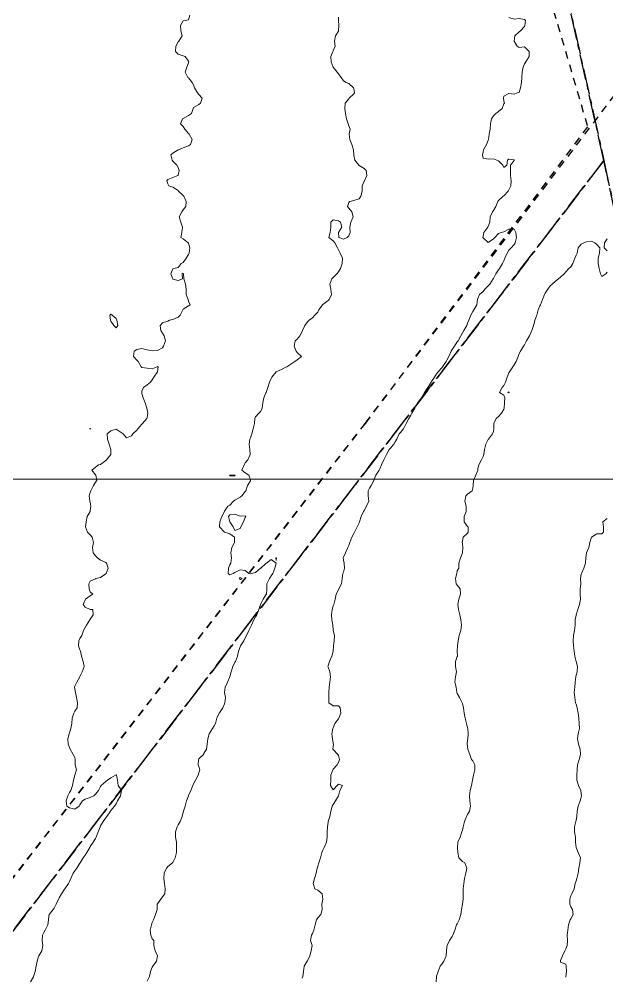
# Model space of a CAD drawing. Header units: centimetres. Extents: x 0 to 642158, y -847 to 649707.
# Drawn here: x 616194.4 to 616251.2, y 620939.2 to 621031.9 of the extents above; entities that cross this region are included whole.
import ezdxf

# ---------------------------------------------------------------- set-up
doc = ezdxf.new("R2010")
doc.units = ezdxf.units.CM
doc.header["$MEASUREMENT"] = 0
doc.linetypes.add('CENTERX2', pattern=[4, 2.5, -0.5, 0.5, -0.5])
doc.linetypes.add('JIS_02_0.7', pattern=[1.35, 0.75, -0.6])
for name, color, linetype, lineweight in [('MEV_grille', 254, 'Continuous', 9), ('WAL_parcellaire agricole', 7, 'JIS_02_0.7', 25), ('WAL_topographie 0.5', 253, 'Continuous', 20)]:
    doc.layers.add(name, color=color, linetype=linetype, lineweight=lineweight)
doc.layers.add('SPW_parcellaire cadastral', color=7, linetype='CENTERX2', lineweight=25, true_color=0xff0542)

# ---------------------------------------------------------------- blocks, each defined once
blk = doc.blocks.new('*U114')
at = {"layer": 'MEV_grille', "transparency": 33554687}
blk.add_lwpolyline([(-1338.461, 0), (1338.461, 0)], dxfattribs=at)
blk = doc.blocks.new('*U115')
at = {"layer": 'MEV_grille', "color": 0, "linetype": 'ByBlock', "lineweight": -2, "transparency": 16777216}
blk.add_blockref('*U114', (0, -1400), dxfattribs=at)

msp = doc.modelspace()

# ---------------------------------------------------------------- linework, layer by layer
at = {"layer": 'SPW_parcellaire cadastral'}
for points in [[(616234.504, 621097.133), (616236.971, 621100.516), (616242.02, 621096.552), (616243.227, 621095.632), (616257.622, 621084.703), (616279.907, 621067.106), (616285.635, 621062.58), (616294.938, 621074.355), (616296.156, 621073.325), (616331.518, 621116.661), (616336.501, 621112.779), (616340.801, 621109.396), (616349.064, 621102.902), (616357.004, 621096.65), (616365.286, 621090.149), (616331.308, 621049.179), (616335.409, 621045.813), (616267.58, 620957.645), (616263.613, 620952.538), (616261.912, 620966.122), (616250.942, 621018.209), (616235.854, 621085.618), (616234.067, 621096.533), (616234.504, 621097.133)], [(616228.713, 621089.191), (616234.067, 621096.533), (616235.854, 621085.618), (616250.942, 621018.209), (616191.526, 620940.742), (616149.715, 620970.824), (616144.734, 620974.533), (616203.864, 621055.115), (616228.713, 621089.191)], [(616080.198, 620885.531), (616144.734, 620974.533), (616149.715, 620970.824), (616191.526, 620940.742), (616250.942, 621018.209), (616261.912, 620966.122), (616263.613, 620952.538), (616261.41, 620918.602), (616259.582, 620897.225), (616259.185, 620882.418), (616258.186, 620828.585), (616258.195, 620804.368), (616254.945, 620806.243), (616180.117, 620849.425), (616137.678, 620793.39), (616104.658, 620794.238), (616090.293, 620793.326), (616059.536, 620788.639)]]:
    msp.add_lwpolyline(points, dxfattribs=at)
at = {"layer": 'WAL_parcellaire agricole'}
for points in [[(616146.369, 620977.291), (616226.522, 621084.466), (616231.772, 621085.383), (616245.694, 621033.969), (616249.362, 621021.469), (616227.866, 620992.8), (616189.372, 620943.13), (616146.369, 620977.291)], [(616256.531, 621010.471), (616261.045, 620978.872), (616264.204, 620946.972), (616264.54, 620929.472), (616262.543, 620906.472), (616257.382, 620855.139), (616253.22, 620818.805), (616251.222, 620803.638), (616172.383, 620852.629), (616133.223, 620798.458), (616052.891, 620793.615), (616033.49, 620809.78), (616068.05, 620859.117), (616094.045, 620897.619), (616146.369, 620977.291), (616189.372, 620943.13), (616227.866, 620992.8), (616253.195, 621026.136), (616256.531, 621010.471)]]:
    msp.add_lwpolyline(points, dxfattribs=at)
at = {"layer": 'WAL_topographie 0.5'}
for points in [[(616210.885, 621032.25), (616210.75, 621031.813), (616210.417, 621031.75), (616210.25, 621031.724), (616209.985, 621031.25), (616210.013, 621030.75), (616210.144, 621030.25), (616209.804, 621029.75), (616209.75, 621029.694), (616209.543, 621029.25), (616209.507, 621028.75), (616209.75, 621028.507), (616210.25, 621028.338), (616210.417, 621028.25), (616210.75, 621027.821), (616210.775, 621027.75), (616210.75, 621027.667), (616210.583, 621027.25), (616210.426, 621026.75), (616210.7, 621026.25), (616210.75, 621026.213), (616211.118, 621025.75), (616211.25, 621025.513), (616211.328, 621025.25), (616211.63, 621024.75), (616211.75, 621024.579), (616212.061, 621024.25), (616211.927, 621023.75), (616211.75, 621023.619), (616211.25, 621023.318), (616211.2, 621023.25), (616211.044, 621022.75), (616210.75, 621022.546), (616210.25, 621022.283), (616210.159, 621022.25), (616209.974, 621021.75), (616210.25, 621021.508), (616210.397, 621021.25), (616210.75, 621020.823), (616210.814, 621020.75), (616211.098, 621020.25), (616210.941, 621019.75), (616210.75, 621019.609), (616210.25, 621019.433), (616209.772, 621019.25), (616209.75, 621019.233), (616209.25, 621018.921), (616209.043, 621018.75), (616209.179, 621018.25), (616209.25, 621018.125), (616209.625, 621017.75), (616209.75, 621017.531), (616209.857, 621017.25), (616209.75, 621016.8), (616209.708, 621016.75), (616209.25, 621016.56), (616208.75, 621016.375), (616208.667, 621016.25), (616208.75, 621015.938), (616208.838, 621015.75), (616209.25, 621015.62), (616209.75, 621015.308), (616209.801, 621015.25), (616210.25, 621014.819), (616210.302, 621014.75), (616210.526, 621014.25), (616210.49, 621013.75), (616210.25, 621013.432), (616210.113, 621013.25), (616209.843, 621012.75), (616210.012, 621012.25), (616210.19, 621011.75), (616210.094, 621011.25), (616210.007, 621010.75), (616210.25, 621010.637), (616210.733, 621010.25), (616210.75, 621010.213), (616210.884, 621009.75), (616210.808, 621009.25), (616210.75, 621009.122), (616210.545, 621008.75), (616210.25, 621008.339), (616210.042, 621008.25), (616209.75, 621007.861), (616209.35, 621007.75), (616209.25, 621007.712), (616209.043, 621007.25), (616209.225, 621006.75), (616209.25, 621006.727), (616209.75, 621006.603), (616210.167, 621006.75), (616210.15, 621007.25), (616210.25, 621007.313), (616210.274, 621007.25), (616210.289, 621006.75), (616210.469, 621006.25), (616210.526, 621005.75), (616210.537, 621005.25), (616210.707, 621004.75), (616210.75, 621004.583), (616210.917, 621004.25), (616210.75, 621004.132), (616210.25, 621003.827), (616210.212, 621003.75), (616209.949, 621003.25), (616209.75, 621003.033), (616209.25, 621002.837), (616208.917, 621002.75), (616208.75, 621002.674), (616208.25, 621002.51), (616208.026, 621002.25), (616208.065, 621001.75), (616208.25, 621001.493), (616208.388, 621001.25), (616208.524, 621000.75), (616208.344, 621000.25), (616208.25, 621000.096), (616207.75, 620999.821), (616207.25, 620999.801), (616206.75, 620999.875), (616206.25, 621000.015), (616205.75, 620999.919), (616205.5, 620999.75), (616205.424, 620999.25), (616205.75, 620998.872), (616205.872, 620998.75), (616206.182, 620998.25), (616206.25, 620998.186), (616206.75, 620998.099), (616207.25, 620998.044), (616207.717, 620998.25), (616207.75, 620998.265), (616207.833, 620998.25), (616207.75, 620997.75), (616207.75, 620997.75), (616207.394, 620997.25), (616207.25, 620996.984), (616207.067, 620996.75), (616206.75, 620996.514), (616206.396, 620996.25), (616206.25, 620995.875), (616206.228, 620995.75), (616206.25, 620995.667), (616206.375, 620995.25), (616206.569, 620994.75), (616206.715, 620994.25), (616206.75, 620994.083), (616206.808, 620993.75), (616206.75, 620993.35), (616206.726, 620993.25), (616206.29, 620992.75), (616206.25, 620992.7), (616205.867, 620992.25), (616205.75, 620992.116), (616205.384, 620991.75), (616205.25, 620991.573), (616204.75, 620991.368), (616204.425, 620991.75), (616204.25, 620991.896), (616203.75, 620992.2), (616203.25, 620992.053), (616202.873, 620991.75), (616202.91, 620991.25), (616203.079, 620990.75), (616203.234, 620990.25), (616203.24, 620989.75), (616202.823, 620989.25), (616202.75, 620989.191), (616202.25, 620988.808), (616202.036, 620988.75), (616201.75, 620988.55), (616201.417, 620988.25), (616201.75, 620987.8), (616201.778, 620987.75), (616201.875, 620987.25), (616201.75, 620987.092), (616201.559, 620986.75), (616201.306, 620986.25), (616201.25, 620986.083), (616201.161, 620985.75), (616201.221, 620985.25), (616201.25, 620985.159), (616201.321, 620984.75), (616201.25, 620984.3), (616201.236, 620984.25), (616200.955, 620983.75), (616200.866, 620983.25), (616200.792, 620982.75), (616200.993, 620982.25), (616201.25, 620981.986), (616201.435, 620981.75), (616201.564, 620981.25), (616201.473, 620980.75), (616201.526, 620980.25), (616201.75, 620979.973), (616201.944, 620979.75), (616202.25, 620979.533), (616202.75, 620979.308), (616202.819, 620979.25), (616202.991, 620978.75), (616202.779, 620978.25), (616202.75, 620978.218), (616202.25, 620977.853), (616201.786, 620977.75), (616201.75, 620977.738), (616201.25, 620977.5), (616201.119, 620977.25), (616201.153, 620976.75), (616201.25, 620976.481), (616201.5, 620976.25), (616201.25, 620976.1), (616200.783, 620975.75), (616200.75, 620975.712), (616200.556, 620975.25), (616200.75, 620974.989), (616201.25, 620974.774), (616201.5, 620974.75), (616201.54, 620974.25), (616201.25, 620973.827), (616201.223, 620973.75), (616200.898, 620973.25), (616200.75, 620973.018), (616200.603, 620972.75), (616200.424, 620972.25), (616200.25, 620971.972), (616200.139, 620971.75), (616200.106, 620971.25), (616200.25, 620970.855), (616200.294, 620970.75), (616200.417, 620970.25), (616200.55, 620969.75), (616200.662, 620969.25), (616200.477, 620968.75), (616200.25, 620968.274), (616200.238, 620968.25), (616199.96, 620967.75), (616199.75, 620967.344), (616199.723, 620967.25), (616199.75, 620967.083), (616199.82, 620966.75), (616199.917, 620966.25), (616200.021, 620965.75), (616199.979, 620965.25), (616199.75, 620964.917), (616199.657, 620964.75), (616199.489, 620964.25), (616199.475, 620963.75), (616199.384, 620963.25), (616199.25, 620962.827), (616199.215, 620962.75), (616199.075, 620962.25), (616199.13, 620961.75), (616199.25, 620961.417), (616199.297, 620961.25), (616199.611, 620960.75), (616199.75, 620960.438), (616199.798, 620960.25), (616199.8, 620959.75), (616199.909, 620959.25), (616199.75, 620958.75), (616199.75, 620958.75), (616199.625, 620958.25), (616199.523, 620957.75), (616199.371, 620957.25), (616199.25, 620957.059), (616199.095, 620956.75), (616198.92, 620956.25), (616199, 620955.75), (616199.25, 620955.565), (616199.75, 620955.46), (616200.184, 620955.75), (616200.25, 620955.854), (616200.488, 620956.25), (616200.75, 620956.428), (616201.25, 620956.585), (616201.604, 620956.75), (616201.75, 620956.912), (616202.062, 620957.25), (616202.25, 620957.645), (616202.311, 620957.75), (616202.75, 620958.132), (616202.905, 620958.25), (616203.25, 620958.494), (616203.706, 620958.75), (616203.75, 620958.785), (616203.796, 620958.75), (616203.896, 620958.25), (616203.953, 620957.75), (616204.25, 620957.318), (616204.27, 620957.25), (616204.25, 620957.1), (616204.179, 620956.75), (616203.896, 620956.25), (616203.75, 620955.97), (616203.593, 620955.75), (616203.25, 620955.306), (616203.196, 620955.25), (616202.842, 620954.75), (616202.75, 620954.612), (616202.497, 620954.25), (616202.25, 620953.828), (616202.206, 620953.75), (616202.002, 620953.25), (616201.811, 620952.75), (616201.75, 620952.614), (616201.539, 620952.25), (616201.25, 620951.822), (616201.204, 620951.75), (616200.918, 620951.25), (616200.75, 620951.003), (616200.567, 620950.75), (616200.261, 620950.25), (616200.25, 620950.232), (616199.956, 620949.75), (616199.75, 620949.497), (616199.604, 620949.25), (616199.385, 620948.75), (616199.25, 620948.463), (616199.148, 620948.25), (616198.78, 620947.75), (616198.75, 620947.71), (616198.462, 620947.25), (616198.25, 620946.861), (616198.188, 620946.75), (616197.954, 620946.25), (616197.75, 620945.887), (616197.664, 620945.75), (616197.292, 620945.25), (616197.25, 620945.1), (616197.203, 620944.75), (616197.145, 620944.25), (616196.878, 620943.75), (616196.75, 620943.528), (616196.636, 620943.25), (616196.595, 620942.75), (616196.652, 620942.25), (616196.571, 620941.75), (616196.284, 620941.25), (616196.25, 620941.179), (616196.104, 620940.75), (616196.006, 620940.25), (616195.921, 620939.75), (616195.759, 620939.25), (616195.75, 620939.231), (616195.485, 620938.75)], [(616225.25, 621032.083), (616225.264, 621031.75), (616225.283, 621031.25), (616225.257, 621030.75), (616225.25, 621030.73), (616224.971, 621030.25), (616224.883, 621029.75), (616224.936, 621029.25), (616224.75, 621028.817), (616224.717, 621028.75), (616224.516, 621028.25), (616224.547, 621027.75), (616224.737, 621027.25), (616224.75, 621027.232), (616225.125, 621026.75), (616225.25, 621026.605), (616225.518, 621026.25), (616225.75, 621025.898), (616226.017, 621025.75), (616226.25, 621025.641), (616226.731, 621025.25), (616226.75, 621025.167), (616226.799, 621024.75), (616226.75, 621024.667), (616226.304, 621024.25), (616226.25, 621024.182), (616225.911, 621023.75), (616225.875, 621023.25), (616225.951, 621022.75), (616226.031, 621022.25), (616226.195, 621021.75), (616226.25, 621021.562), (616226.382, 621021.25), (616226.283, 621020.75), (616226.366, 621020.25), (616226.563, 621019.75), (616226.714, 621019.25), (616226.736, 621018.75), (616226.75, 621018.704), (616226.835, 621018.25), (616227.226, 621017.75), (616227.25, 621017.735), (616227.75, 621017.434), (616227.939, 621017.25), (616227.992, 621016.75), (616227.764, 621016.25), (616227.75, 621016.22), (616227.54, 621015.75), (616227.567, 621015.25), (616227.44, 621014.75), (616227.25, 621014.506), (616226.75, 621014.335), (616226.35, 621014.25), (616226.25, 621014.143), (616226.14, 621013.75), (616226.25, 621013.593), (616226.558, 621013.25), (616226.668, 621012.75), (616226.455, 621012.25), (616226.35, 621011.75), (616226.407, 621011.25), (616226.25, 621010.906), (616226.103, 621010.75), (616225.75, 621010.604), (616225.288, 621010.75), (616225.25, 621011.249), (616225.25, 621011.25), (616225.25, 621011.25), (616225.589, 621011.75), (616225.444, 621012.25), (616225.25, 621012.361), (616224.75, 621012.453), (616224.526, 621012.25), (616224.538, 621011.75), (616224.464, 621011.25), (616224.344, 621010.75), (616224.75, 621010.441), (616224.924, 621010.25), (616225.152, 621009.75), (616225.25, 621009.567), (616225.429, 621009.25), (616225.644, 621008.75), (616225.623, 621008.25), (616225.456, 621007.75), (616225.25, 621007.432), (616225.107, 621007.25), (616224.75, 621006.893), (616224.604, 621006.75), (616224.426, 621006.25), (616224.518, 621005.75), (616224.587, 621005.25), (616224.372, 621004.75), (616224.25, 621004.65), (616223.75, 621004.282), (616223.726, 621004.25), (616223.375, 621003.75), (616223.25, 621003.539), (616222.986, 621003.25), (616222.75, 621002.992), (616222.427, 621002.75), (616222.25, 621002.598), (616222, 621002.25), (616221.795, 621001.75), (616221.75, 621001.65), (616221.508, 621001.25), (616221.25, 621000.923), (616221.077, 621000.75), (616220.962, 621000.25), (616221.172, 620999.75), (616221.25, 620999.625), (616221.691, 620999.25), (616221.25, 620998.924), (616221.028, 620998.75), (616220.75, 620998.571), (616220.276, 620998.25), (616220.25, 620998.237), (616219.75, 620998), (616219.25, 620997.75), (616219.25, 620997.75), (616218.829, 620997.25), (616218.75, 620997.129), (616218.605, 620996.75), (616218.441, 620996.25), (616218.256, 620995.75), (616218.25, 620995.731), (616218.055, 620995.25), (616217.931, 620994.75), (616217.878, 620994.25), (616217.75, 620993.956), (616217.555, 620993.75), (616217.25, 620993.406), (616217.184, 620993.25), (616217.143, 620992.75), (616217.023, 620992.25), (616216.892, 620991.75), (616216.75, 620991.375), (616216.687, 620991.25), (616216.609, 620990.75), (616216.694, 620990.25), (616216.717, 620989.75), (616216.509, 620989.25), (616216.25, 620988.95), (616216.139, 620988.75), (616215.922, 620988.25), (616216.25, 620987.987), (616216.602, 620987.75), (616216.75, 620987.306), (616216.761, 620987.25), (616216.75, 620987.208), (616216.475, 620986.75), (616216.298, 620986.25), (616216.25, 620986.197), (616215.91, 620985.75), (616215.75, 620985.645), (616215.25, 620985.341), (616215.111, 620985.25), (616214.75, 620984.868), (616214.55, 620984.75), (616214.25, 620984.288), (616214.227, 620984.25), (616213.99, 620983.75), (616213.79, 620983.25), (616213.75, 620982.75), (616214.25, 620982.25), (616214.25, 620982.25), (616214.75, 620982.091), (616215.191, 620981.75), (616215.19, 620981.25), (616214.947, 620980.75), (616214.844, 620980.25), (616214.923, 620979.75), (616214.864, 620979.25), (616214.75, 620979.071), (616214.632, 620978.75), (616214.607, 620978.25), (616214.75, 620978.113), (616215.083, 620978.25), (616215.25, 620978.338), (616215.75, 620978.596), (616216.25, 620978.542), (616216.6, 620978.25), (616216.75, 620978.225), (616216.85, 620978.25), (616217.25, 620978.336), (616217.733, 620978.75), (616217.75, 620978.764), (616218.25, 620979.224), (616218.298, 620979.25), (616218.75, 620979.6), (616219.233, 620979.25), (616219.106, 620978.75), (616218.906, 620978.25), (616218.75, 620978.009), (616218.597, 620977.75), (616218.333, 620977.25), (616218.337, 620976.75), (616218.29, 620976.25), (616218.25, 620976.183), (616217.975, 620975.75), (616217.75, 620975.318), (616217.719, 620975.25), (616217.571, 620974.75), (616217.354, 620974.25), (616217.25, 620974.061), (616217.085, 620973.75), (616216.859, 620973.25), (616216.75, 620973.05), (616216.602, 620972.75), (616216.366, 620972.25), (616216.25, 620972.019), (616216.115, 620971.75), (616215.795, 620971.25), (616215.75, 620971.144), (616215.593, 620970.75), (616215.496, 620970.25), (616215.297, 620969.75), (616215.25, 620969.681), (616215.034, 620969.25), (616214.867, 620968.75), (616214.75, 620968.25), (616214.75, 620968.25), (616214.515, 620967.75), (616214.293, 620967.25), (616214.25, 620966.75), (616214.335, 620966.25), (616214.279, 620965.75), (616214.25, 620965.645), (616214.071, 620965.25), (616213.75, 620964.768), (616213.735, 620964.75), (616213.496, 620964.25), (616213.38, 620963.75), (616213.25, 620963.5), (616213.077, 620963.25), (616212.759, 620962.75), (616212.75, 620962.724), (616212.614, 620962.25), (616212.565, 620961.75), (616212.481, 620961.25), (616212.25, 620960.822), (616212.196, 620960.75), (616211.75, 620960.304), (616211.715, 620960.25), (616211.678, 620959.75), (616211.75, 620959.583), (616211.85, 620959.25), (616211.75, 620958.978), (616211.684, 620958.75), (616211.435, 620958.25), (616211.25, 620957.905), (616211.167, 620957.75), (616210.971, 620957.25), (616210.75, 620956.768), (616210.742, 620956.75), (616210.561, 620956.25), (616210.425, 620955.75), (616210.278, 620955.25), (616210.25, 620955.15), (616210.153, 620954.75), (616209.95, 620954.25), (616209.75, 620953.917), (616209.646, 620953.75), (616209.483, 620953.25), (616209.509, 620952.75), (616209.583, 620952.25), (616209.6, 620951.75), (616209.578, 620951.25), (616209.476, 620950.75), (616209.25, 620950.275), (616209.219, 620950.25), (616208.75, 620949.893), (616208.625, 620949.75), (616208.399, 620949.25), (616208.378, 620948.75), (616208.444, 620948.25), (616208.5, 620947.75), (616208.47, 620947.25), (616208.25, 620946.975), (616208.089, 620946.75), (616207.75, 620946.275), (616207.73, 620946.25), (616207.71, 620945.75), (616207.578, 620945.25), (616207.375, 620944.75), (616207.25, 620944.481), (616207.175, 620944.25), (616207.047, 620943.75), (616207.125, 620943.25), (616207.25, 620942.9), (616207.386, 620942.75), (616207.417, 620942.25), (616207.517, 620941.75), (616207.75, 620941.25), (616207.75, 620941.25), (616207.75, 620941.25), (616207.644, 620940.75), (616207.294, 620940.25), (616207.25, 620940.155), (616207.069, 620939.75), (616206.986, 620939.25), (616206.75, 620938.804)], [(616241.75, 621032.024), (616242.25, 621031.874), (616242.75, 621031.934), (616243.25, 621031.852), (616243.359, 621031.75), (616243.286, 621031.25), (616243.25, 621031.179), (616242.855, 621030.75), (616242.75, 621030.655), (616242.325, 621030.25), (616242.25, 621029.75), (616242.553, 621029.25), (616242.75, 621029.133), (616243.25, 621029.194), (616243.694, 621028.75), (616243.711, 621028.25), (616243.375, 621027.75), (616243.25, 621027.553), (616243.125, 621027.25), (616243.037, 621026.75), (616242.987, 621026.25), (616242.957, 621025.75), (616242.869, 621025.25), (616242.75, 621024.796), (616242.55, 621024.75), (616242.25, 621024.625), (616241.75, 621024.691), (616241.25, 621024.438), (616241.217, 621024.25), (616241.25, 621023.95), (616241.306, 621023.75), (616241.25, 621023.679), (616241.088, 621023.25), (616240.75, 621022.938), (616240.491, 621022.75), (616240.25, 621022.531), (616240.059, 621022.25), (616239.973, 621021.75), (616239.934, 621021.25), (616239.844, 621020.75), (616239.768, 621020.25), (616239.75, 621020.179), (616239.568, 621019.75), (616239.3, 621019.25), (616239.25, 621019.036), (616239.191, 621018.75), (616239.25, 621018.417), (616239.75, 621018.327), (616240.25, 621018.371), (616240.583, 621018.25), (616240.75, 621018.179), (616241.15, 621017.75), (616241.25, 621017.536), (616241.55, 621017.75), (616241.618, 621018.25), (616241.75, 621018.331), (616242.25, 621018.267), (616242.257, 621018.25), (616242.25, 621018.194), (616241.917, 621017.75), (616241.904, 621017.25), (616241.912, 621016.75), (616241.956, 621016.25), (616241.948, 621015.75), (616241.75, 621015.378), (616241.679, 621015.25), (616241.25, 621014.785), (616241.205, 621014.75), (616240.75, 621014.347), (616240.676, 621014.25), (616240.474, 621013.75), (616240.25, 621013.357), (616240.168, 621013.25), (616239.951, 621012.75), (616239.911, 621012.25), (616239.75, 621011.822), (616239.721, 621011.75), (616239.333, 621011.25), (616239.25, 621010.875), (616239.236, 621010.75), (616239.25, 621010.712), (616239.75, 621010.266), (616240.25, 621010.639), (616240.386, 621010.75), (616240.75, 621011.131), (616241.013, 621011.25), (616241.25, 621011.317), (616241.75, 621011.567), (616242.25, 621011.573), (616242.403, 621011.25), (616242.479, 621010.75), (616242.359, 621010.25), (616242.25, 621010.068), (616241.966, 621009.75), (616241.75, 621009.534), (616241.588, 621009.25), (616241.357, 621008.75), (616241.25, 621008.5), (616241.133, 621008.25), (616240.828, 621007.75), (616240.75, 621007.616), (616240.487, 621007.25), (616240.25, 621006.776), (616240.235, 621006.75), (616239.907, 621006.25), (616239.75, 621006.064), (616239.431, 621005.75), (616239.25, 621005.536), (616238.908, 621005.25), (616238.75, 621004.844), (616238.717, 621004.75), (616238.634, 621004.25), (616238.363, 621003.75), (616238.25, 621003.583), (616238.059, 621003.25), (616237.87, 621002.75), (616237.75, 621002.457), (616237.664, 621002.25), (616237.389, 621001.75), (616237.25, 621001.539), (616237.089, 621001.25), (616236.829, 621000.75), (616236.75, 621000.646), (616236.48, 621000.25), (616236.25, 620999.908), (616236.156, 620999.75), (616235.923, 620999.25), (616235.75, 620998.873), (616235.686, 620998.75), (616235.335, 620998.25), (616235.25, 620998.14), (616234.907, 620997.75), (616234.75, 620997.559), (616234.561, 620997.25), (616234.25, 620996.813), (616234.213, 620996.75), (616233.893, 620996.25), (616233.75, 620996.028), (616233.578, 620995.75), (616233.282, 620995.25), (616233.25, 620995.205), (616232.966, 620994.75), (616232.75, 620994.453), (616232.639, 620994.25), (616232.366, 620993.75), (616232.25, 620993.565), (616232.065, 620993.25), (616231.798, 620992.75), (616231.75, 620992.644), (616231.559, 620992.25), (616231.25, 620991.9), (616231.139, 620991.75), (616230.9, 620991.25), (616230.75, 620990.987), (616230.612, 620990.75), (616230.25, 620990.34), (616230.179, 620990.25), (616229.894, 620989.75), (616229.75, 620989.444), (616229.656, 620989.25), (616229.417, 620988.75), (616229.25, 620988.385), (616229.199, 620988.25), (616228.877, 620987.75), (616228.75, 620987.438), (616228.668, 620987.25), (616228.42, 620986.75), (616228.25, 620986.5), (616228.132, 620986.25), (616228.13, 620985.75), (616228.208, 620985.25), (616227.984, 620984.75), (616227.75, 620984.347), (616227.692, 620984.25), (616227.465, 620983.75), (616227.299, 620983.25), (616227.25, 620983.141), (616227.055, 620982.75), (616226.82, 620982.25), (616226.75, 620982.121), (616226.564, 620981.75), (616226.36, 620981.25), (616226.25, 620980.967), (616226.163, 620980.75), (616225.934, 620980.25), (616225.75, 620979.83), (616225.721, 620979.75), (616225.75, 620979.55), (616225.815, 620979.25), (616225.833, 620978.75), (616225.75, 620978.393), (616225.689, 620978.25), (616225.611, 620977.75), (616225.539, 620977.25), (616225.294, 620976.75), (616225.25, 620976.659), (616225.036, 620976.25), (616224.952, 620975.75), (616224.799, 620975.25), (616224.75, 620975.132), (616224.648, 620974.75), (616224.587, 620974.25), (616224.609, 620973.75), (616224.719, 620973.25), (616224.75, 620972.751), (616224.75, 620972.75), (616224.864, 620972.25), (616224.848, 620971.75), (616224.781, 620971.25), (616224.75, 620970.75), (616224.75, 620970.75), (616224.633, 620970.25), (616224.409, 620969.75), (616224.25, 620969.312), (616224.235, 620969.25), (616224.25, 620969.194), (616224.424, 620968.75), (616224.5, 620968.25), (616224.442, 620967.75), (616224.363, 620967.25), (616224.324, 620966.75), (616224.333, 620966.25), (616224.321, 620965.75), (616224.75, 620965.45), (616225.25, 620965.444), (616225.425, 620965.25), (616225.493, 620964.75), (616225.294, 620964.25), (616225.25, 620964.198), (616224.899, 620963.75), (616224.75, 620963.327), (616224.731, 620963.25), (616224.635, 620962.75), (616224.694, 620962.25), (616224.75, 620961.85), (616224.776, 620961.75), (616224.75, 620961.5), (616224.725, 620961.25), (616224.75, 620961.227), (616225.187, 620960.75), (616225.25, 620960.656), (616225.375, 620960.25), (616225.25, 620959.955), (616225.132, 620959.75), (616224.75, 620959.311), (616224.707, 620959.25), (616224.538, 620958.75), (616224.536, 620958.25), (616224.5, 620957.75), (616224.75, 620957.317), (616225.132, 620957.75), (616225.25, 620957.868), (616225.65, 620957.75), (616225.404, 620957.25), (616225.262, 620956.75), (616225.25, 620956.728), (616224.975, 620956.25), (616224.75, 620955.89), (616224.665, 620955.75), (616224.517, 620955.25), (616224.441, 620954.75), (616224.267, 620954.25), (616224.25, 620954.179), (616224.189, 620953.75), (616224.174, 620953.25), (616224.182, 620952.75), (616224.115, 620952.25), (616223.875, 620951.75), (616223.75, 620951.472), (616223.645, 620951.25), (616223.524, 620950.75), (616223.347, 620950.25), (616223.25, 620949.95), (616223.197, 620949.75), (616223.092, 620949.25), (616222.95, 620948.75), (616222.819, 620948.25), (616222.987, 620947.75), (616223.25, 620947.599), (616223.692, 620947.25), (616223.737, 620946.75), (616223.644, 620946.25), (616223.679, 620945.75), (616223.553, 620945.25), (616223.25, 620944.947), (616223.148, 620944.75), (616223.004, 620944.25), (616222.875, 620943.75), (616222.75, 620943.432), (616222.655, 620943.25), (616222.562, 620942.75), (616222.718, 620942.25), (616222.618, 620941.75), (616222.49, 620941.25), (616222.25, 620940.769), (616222.237, 620940.75), (616221.941, 620940.25), (616221.878, 620939.75), (616221.807, 620939.25), (616221.75, 620939.096)], [(616251.25, 621007.397), (616251.125, 621007.25), (616250.75, 621006.972), (616250.623, 621007.25), (616250.471, 621007.75), (616250.369, 621008.25), (616250.389, 621008.75), (616250.519, 621009.25), (616250.55, 621009.75), (616250.25, 621010.066), (616250.066, 621010.25), (616249.75, 621010.408), (616249.25, 621010.35), (616249, 621010.25), (616248.75, 621010.1), (616248.432, 621009.75), (616248.335, 621009.25), (616248.25, 621009.036), (616248.122, 621008.75), (616247.923, 621008.25), (616247.75, 621007.91), (616247.56, 621007.75), (616247.25, 621007.441), (616247.096, 621007.25), (616246.75, 621006.917), (616246.536, 621006.75), (616246.25, 621006.519), (616245.946, 621006.25), (616245.75, 621006.07), (616245.521, 621005.75), (616245.25, 621005.37), (616245.191, 621005.25), (616245.005, 621004.75), (616244.794, 621004.25), (616244.75, 621004.141), (616244.589, 621003.75), (616244.439, 621003.25), (616244.265, 621002.75), (616244.25, 621002.704), (616244.12, 621002.25), (616243.98, 621001.75), (616243.75, 621001.25), (616243.75, 621001.25), (616243.441, 621000.75), (616243.25, 621000.375), (616243.169, 621000.25), (616242.867, 620999.75), (616242.75, 620999.521), (616242.64, 620999.25), (616242.435, 620998.75), (616242.25, 620998.435), (616242.134, 620998.25), (616241.804, 620997.75), (616241.75, 620997.667), (616241.58, 620997.25), (616241.423, 620996.75), (616241.25, 620996.429), (616241.094, 620996.25), (616240.85, 620995.75), (616241.25, 620995.5), (616241.368, 620995.25), (616241.337, 620994.75), (616241.284, 620994.25), (616241.25, 620994.156), (616241.026, 620993.75), (616240.75, 620993.43), (616240.525, 620993.25), (616240.29, 620992.75), (616240.302, 620992.25), (616240.25, 620992), (616240.175, 620991.75), (616239.774, 620991.25), (616239.75, 620991.208), (616239.53, 620990.75), (616239.371, 620990.25), (616239.307, 620989.75), (616239.25, 620989.583), (616239.089, 620989.25), (616238.836, 620988.75), (616238.75, 620988.393), (616238.726, 620988.25), (616238.558, 620987.75), (616238.336, 620987.25), (616238.28, 620986.75), (616238.25, 620986.5), (616238.2, 620986.25), (616237.75, 620985.917), (616237.595, 620985.75), (616237.483, 620985.25), (616237.628, 620984.75), (616237.614, 620984.25), (616237.421, 620983.75), (616237.426, 620983.25), (616237.75, 620982.792), (616237.8, 620982.75), (616237.819, 620982.25), (616237.75, 620982.145), (616237.309, 620981.75), (616237.25, 620981.417), (616237.231, 620981.25), (616237.25, 620981.15), (616237.296, 620980.75), (616237.25, 620980.25), (616237.25, 620980.25), (616237.076, 620979.75), (616236.917, 620979.25), (616236.893, 620978.75), (616236.75, 620978.5), (616236.699, 620978.25), (616236.593, 620977.75), (616236.635, 620977.25), (616236.75, 620977.107), (616237.028, 620976.75), (616237.068, 620976.25), (616236.909, 620975.75), (616236.799, 620975.25), (616236.875, 620974.75), (616236.99, 620974.25), (616237.098, 620973.75), (616237.162, 620973.25), (616237.094, 620972.75), (616236.927, 620972.25), (616236.84, 620971.75), (616236.788, 620971.25), (616236.75, 620970.75), (616236.762, 620970.25), (616236.75, 620970.204), (616236.583, 620969.75), (616236.594, 620969.25), (616236.676, 620968.75), (616236.58, 620968.25), (616236.519, 620967.75), (616236.653, 620967.25), (616236.707, 620966.75), (616236.75, 620966.635), (616236.977, 620966.25), (616237.231, 620965.75), (616237.25, 620965.666), (616237.346, 620965.25), (616237.429, 620964.75), (616237.512, 620964.25), (616237.646, 620963.75), (616237.75, 620963.333), (616237.776, 620963.25), (616237.813, 620962.75), (616237.759, 620962.25), (616237.75, 620962.15), (616237.709, 620961.75), (616237.75, 620961.5), (616237.788, 620961.25), (616237.969, 620960.75), (616238.114, 620960.25), (616238.25, 620960.113), (616238.45, 620959.75), (616238.45, 620959.25), (616238.323, 620958.75), (616238.25, 620958.417), (616238.215, 620958.25), (616238.123, 620957.75), (616238, 620957.25), (616237.931, 620956.75), (616237.971, 620956.25), (616238.041, 620955.75), (616237.931, 620955.25), (616237.75, 620954.923), (616237.643, 620954.75), (616237.463, 620954.25), (616237.317, 620953.75), (616237.25, 620953.432), (616237.206, 620953.25), (616237.037, 620952.75), (616236.821, 620952.25), (616236.766, 620951.75), (616236.81, 620951.25), (616236.897, 620950.75), (616237.25, 620950.397), (616237.5, 620950.25), (616237.693, 620949.75), (616237.593, 620949.25), (616237.466, 620948.75), (616237.381, 620948.25), (616237.328, 620947.75), (616237.33, 620947.25), (616237.328, 620946.75), (616237.25, 620946.25), (616237.25, 620946.25), (616237.167, 620945.75), (616237.1, 620945.25), (616236.941, 620944.75), (616236.75, 620944.368), (616236.685, 620944.25), (616236.522, 620943.75), (616236.317, 620943.25), (616236.25, 620943.141), (616236, 620942.75), (616235.77, 620942.25), (616235.75, 620942.083), (616235.711, 620941.75), (616235.667, 620941.25), (616235.467, 620940.75), (616235.25, 620940.468), (616235.094, 620940.25), (616234.911, 620939.75), (616234.75, 620939.3), (616234.733, 620939.25), (616234.715, 620938.75)], [(616251.25, 621010.611), (616250.99, 621010.25), (616250.972, 621009.75), (616251.25, 621009.472)], [(616203.75, 621002), (616203.906, 621002.25), (616203.812, 621002.75), (616203.75, 621002.917), (616203.359, 621003.25), (616203.25, 621003.336), (616203.131, 621003.25), (616203.198, 621002.75), (616203.25, 621002.65), (616203.544, 621002.25), (616203.75, 621002)], [(616241.773, 620995.75), (616241.75, 620995.714), (616241.65, 620995.75), (616241.75, 620995.821), (616241.773, 620995.75)], [(616201.25, 620992.179), (616201.266, 620992.25), (616201.25, 620992.262), (616201.208, 620992.25), (616201.25, 620992.179)], [(616215.25, 620987.704), (616215.283, 620987.75), (616215.25, 620987.759), (616214.75, 620987.765), (616214.73, 620987.75), (616214.75, 620987.694), (616215.25, 620987.704)], [(616215.831, 620982.75), (616215.75, 620982.598), (616215.25, 620982.404), (616215.07, 620982.75), (616214.75, 620983.25), (616214.75, 620983.25), (616214.611, 620983.75), (616214.75, 620983.929), (616215.25, 620983.974), (616215.75, 620983.81), (616216.25, 620983.841), (616216.287, 620983.75), (616216.25, 620983.659), (616216.077, 620983.25), (616215.831, 620982.75)], [(616251.25, 620983.583), (616250.821, 620983.25), (616250.908, 620982.75), (616250.897, 620982.25), (616250.75, 620982.071), (616250.25, 620982.071), (616249.75, 620981.75), (616249.75, 620981.75), (616249.578, 620981.25), (616249.477, 620980.75), (616249.25, 620980.25), (616249.25, 620980.25), (616249.198, 620979.75), (616249.15, 620979.25), (616249, 620978.75), (616248.767, 620978.25), (616248.75, 620978.179), (616248.682, 620977.75), (616248.701, 620977.25), (616248.652, 620976.75), (616248.631, 620976.25), (616248.663, 620975.75), (616248.574, 620975.25), (616248.407, 620974.75), (616248.26, 620974.25), (616248.25, 620974.204), (616248.167, 620973.75), (616248.145, 620973.25), (616248.095, 620972.75), (616248.01, 620972.25), (616247.972, 620971.75), (616248, 620971.25), (616248.074, 620970.75), (616248.122, 620970.25), (616248.238, 620969.75), (616248.25, 620969.722), (616248.389, 620969.25), (616248.348, 620968.75), (616248.25, 620968.408), (616248.21, 620968.25), (616248.161, 620967.75), (616248.12, 620967.25), (616248.068, 620966.75), (616248.12, 620966.25), (616248.203, 620965.75), (616248.25, 620965.607), (616248.344, 620965.25), (616248.463, 620964.75), (616248.516, 620964.25), (616248.553, 620963.75), (616248.575, 620963.25), (616248.452, 620962.75), (616248.367, 620962.25), (616248.483, 620961.75), (616248.648, 620961.25), (616248.68, 620960.75), (616248.528, 620960.25), (616248.368, 620959.75), (616248.348, 620959.25), (616248.31, 620958.75), (616248.331, 620958.25), (616248.494, 620957.75), (616248.697, 620957.25), (616248.75, 620956.964), (616248.785, 620956.75), (616248.75, 620956.625), (616248.656, 620956.25), (616248.462, 620955.75), (616248.352, 620955.25), (616248.33, 620954.75), (616248.25, 620954.387), (616248.223, 620954.25), (616248.08, 620953.75), (616248.083, 620953.25), (616248.198, 620952.75), (616248.187, 620952.25), (616248.24, 620951.75), (616248.25, 620951.726), (616248.45, 620951.25), (616248.665, 620950.75), (616248.606, 620950.25), (616248.504, 620949.75), (616248.438, 620949.25), (616248.32, 620948.75), (616248.25, 620948.525), (616248.168, 620948.25), (616248.045, 620947.75), (616247.844, 620947.25), (616247.75, 620947.07), (616247.627, 620946.75), (616247.641, 620946.25), (616247.75, 620945.989), (616247.907, 620945.75), (616247.955, 620945.25), (616247.75, 620944.85), (616247.685, 620944.75), (616247.513, 620944.25), (616247.456, 620943.75), (616247.387, 620943.25), (616247.41, 620942.75), (616247.38, 620942.25), (616247.25, 620941.95), (616247.147, 620941.75), (616246.924, 620941.25), (616246.75, 620940.806), (616246.731, 620940.75), (616246.75, 620940.65), (616247.25, 620940.438), (616247.288, 620940.25), (616247.312, 620939.75), (616247.264, 620939.25), (616247.25, 620939.206)], [(616219.263, 620979.75), (616219.25, 620979.5), (616219.212, 620979.75), (616219.25, 620979.773), (616219.263, 620979.75)], [(616215.75, 620977.635), (616215.938, 620977.75), (616215.75, 620977.875), (616215.687, 620977.75), (616215.75, 620977.635)]]:
    msp.add_lwpolyline(points, dxfattribs=at)

# ---------------------------------------------------------------- block references
at = {"layer": 'MEV_grille', "transparency": 33554687}
msp.add_blockref('*U115', (616669.481, 622387.381), dxfattribs=at)

doc.saveas('drawing.dxf')
